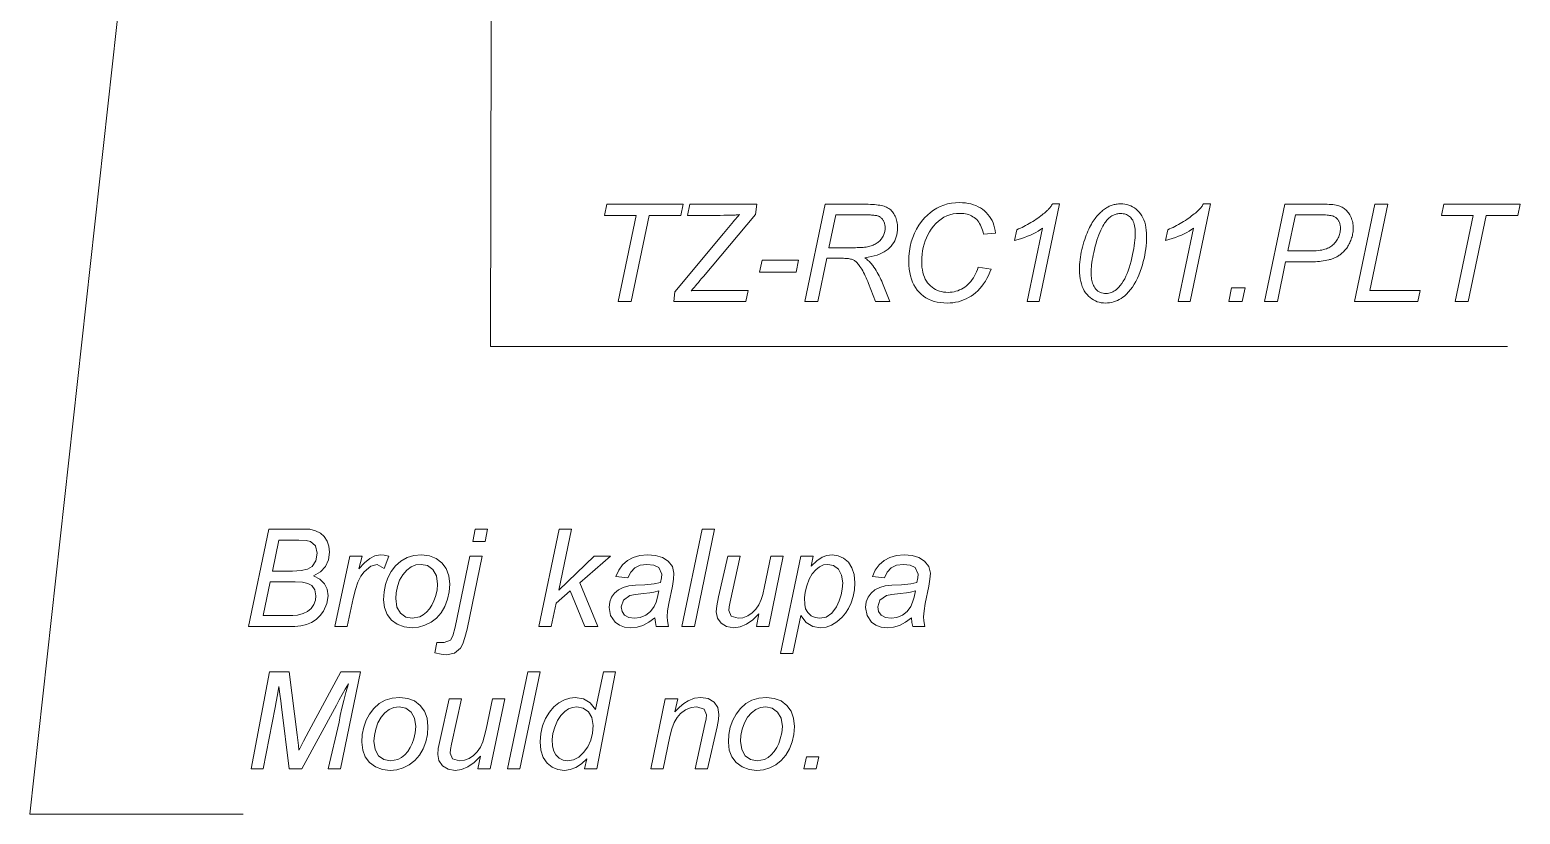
# Model space of a CAD drawing. Extents: x 0 to 594, y 0 to 521.
# Drawn here: x 374.86 to 420.89, y 86.07 to 110.29 of the extents above; entities that cross this region are included whole.
import ezdxf

# ---------------------------------------------------------------- set-up
doc = ezdxf.new("R2010")
doc.units = 0

msp = doc.modelspace()

# ---------------------------------------------------------------- linework, layer by layer
at = {"color": 7, "lineweight": 13}
for points in [[(380.88, 140.74), (374.86, 86.07), (381.447, 86.07)], [(389.169, 139.352), (389.084, 100.516), (420.496, 100.516)]]:
    msp.add_lwpolyline(points, dxfattribs=at)
for points in [[(404.153, 102.96), (404.55, 102.904), (404.511, 102.803), (404.468, 102.707), (404.422, 102.615), (404.372, 102.529), (404.319, 102.448), (404.263, 102.372), (404.203, 102.301), (404.139, 102.235), (404.072, 102.174), (404.002, 102.119), (403.929, 102.068), (403.854, 102.023), (403.778, 101.983), (403.7, 101.948), (403.62, 101.919), (403.538, 101.895), (403.455, 101.876), (403.369, 101.863), (403.282, 101.855), (403.194, 101.852), (403.087, 101.856), (402.984, 101.866), (402.886, 101.883), (402.793, 101.906), (402.704, 101.936), (402.619, 101.973), (402.539, 102.016), (402.464, 102.066), (402.393, 102.123), (402.327, 102.186), (402.266, 102.256), (402.212, 102.331), (402.164, 102.412), (402.122, 102.499), (402.087, 102.592), (402.058, 102.69), (402.036, 102.794), (402.02, 102.904), (402.01, 103.02), (402.007, 103.142), (402.012, 103.301), (402.026, 103.455), (402.051, 103.603), (402.085, 103.745), (402.128, 103.882), (402.182, 104.013), (402.245, 104.139), (402.318, 104.259), (402.401, 104.373), (402.494, 104.482), (402.583, 104.572), (402.676, 104.652), (402.773, 104.723), (402.875, 104.785), (402.98, 104.837), (403.09, 104.879), (403.204, 104.912), (403.323, 104.936), (403.445, 104.95), (403.572, 104.955), (403.666, 104.952), (403.756, 104.945), (403.842, 104.932), (403.925, 104.914), (404.004, 104.891), (404.079, 104.863), (404.151, 104.829), (404.219, 104.791), (404.284, 104.748), (404.345, 104.699), (404.401, 104.646), (404.453, 104.59), (404.5, 104.53), (404.541, 104.466), (404.578, 104.399), (404.61, 104.329), (404.637, 104.255), (404.659, 104.177), (404.676, 104.096), (404.687, 104.011), (404.313, 103.977), (404.3, 104.04), (404.284, 104.1), (404.266, 104.157), (404.245, 104.211), (404.222, 104.261), (404.196, 104.308), (404.168, 104.351), (404.137, 104.392), (404.104, 104.429), (404.068, 104.463), (404.03, 104.493), (403.99, 104.52), (403.948, 104.545), (403.903, 104.565), (403.856, 104.583), (403.807, 104.598), (403.757, 104.609), (403.703, 104.617), (403.648, 104.622), (403.591, 104.623), (403.483, 104.618), (403.379, 104.604), (403.279, 104.579), (403.184, 104.545), (403.093, 104.501), (403.006, 104.447), (402.923, 104.384), (402.845, 104.31), (402.77, 104.227), (402.7, 104.134), (402.644, 104.048), (402.594, 103.959), (402.55, 103.867), (402.512, 103.772), (402.479, 103.673), (402.453, 103.572), (402.432, 103.467), (402.418, 103.359), (402.409, 103.248), (402.406, 103.134), (402.408, 103.043), (402.415, 102.957), (402.426, 102.876), (402.442, 102.799), (402.463, 102.726), (402.488, 102.657), (402.517, 102.593), (402.551, 102.534), (402.59, 102.478), (402.633, 102.428), (402.68, 102.381), (402.729, 102.34), (402.782, 102.303), (402.837, 102.272), (402.894, 102.245), (402.955, 102.223), (403.018, 102.206), (403.084, 102.194), (403.153, 102.186), (403.224, 102.184), (403.286, 102.186), (403.346, 102.192), (403.406, 102.202), (403.464, 102.216), (403.521, 102.235), (403.576, 102.257), (403.631, 102.283), (403.684, 102.314), (403.736, 102.348), (403.787, 102.387), (403.836, 102.429), (403.882, 102.474), (403.926, 102.523), (403.966, 102.576), (404.004, 102.631), (404.04, 102.69), (404.072, 102.752), (404.102, 102.818), (404.129, 102.887)], [(393.035, 101.904), (393.59, 104.562), (392.606, 104.562), (392.677, 104.904), (395.039, 104.904), (394.967, 104.562), (393.991, 104.562), (393.436, 101.904)], [(394.746, 101.904), (394.785, 102.204), (396.287, 103.999), (396.598, 104.376), (396.617, 104.398), (396.635, 104.421), (396.654, 104.443), (396.672, 104.464), (396.691, 104.486), (396.709, 104.507), (396.727, 104.527), (396.745, 104.547), (396.763, 104.567), (396.78, 104.586), (396.743, 104.582), (396.709, 104.578), (396.676, 104.575), (396.646, 104.572), (396.619, 104.57), (396.593, 104.568), (396.57, 104.566), (396.549, 104.565), (396.53, 104.564), (396.514, 104.564), (396.416, 104.566), (396.297, 104.564), (396.181, 104.562), (395.172, 104.562), (395.243, 104.904), (397.312, 104.904), (397.277, 104.591), (395.667, 102.677), (395.61, 102.609), (395.557, 102.546), (395.508, 102.489), (395.464, 102.436), (395.424, 102.389), (395.389, 102.347), (395.358, 102.311), (395.331, 102.28), (395.309, 102.254), (395.29, 102.233), (395.308, 102.235), (395.324, 102.238), (395.339, 102.239), (395.352, 102.241), (395.365, 102.242), (395.376, 102.243), (395.385, 102.244), (395.394, 102.245), (395.401, 102.245), (395.407, 102.245), (397.042, 102.245), (396.971, 101.904)], [(398.796, 101.904), (399.424, 104.904), (400.683, 104.904), (400.755, 104.903), (400.824, 104.901), (400.89, 104.898), (400.952, 104.894), (401.01, 104.888), (401.065, 104.881), (401.116, 104.873), (401.163, 104.864), (401.207, 104.853), (401.247, 104.841), (401.285, 104.828), (401.321, 104.812), (401.355, 104.794), (401.388, 104.774), (401.419, 104.751), (401.448, 104.727), (401.476, 104.7), (401.502, 104.671), (401.527, 104.64), (401.549, 104.607), (401.57, 104.572), (401.589, 104.535), (401.605, 104.496), (401.619, 104.455), (401.631, 104.413), (401.641, 104.368), (401.649, 104.322), (401.654, 104.274), (401.658, 104.225), (401.659, 104.173), (401.656, 104.101), (401.649, 104.032), (401.637, 103.965), (401.62, 103.9), (401.599, 103.838), (401.573, 103.778), (401.541, 103.721), (401.506, 103.667), (401.465, 103.615), (401.419, 103.565), (401.369, 103.519), (401.312, 103.476), (401.249, 103.436), (401.181, 103.399), (401.106, 103.366), (401.026, 103.337), (400.94, 103.31), (400.848, 103.288), (400.75, 103.268), (400.646, 103.252), (400.678, 103.228), (400.708, 103.204), (400.737, 103.18), (400.764, 103.156), (400.79, 103.133), (400.814, 103.109), (400.836, 103.085), (400.857, 103.062), (400.876, 103.038), (400.893, 103.015), (400.93, 102.962), (400.966, 102.909), (401, 102.855), (401.032, 102.801), (401.063, 102.746), (401.093, 102.691), (401.121, 102.636), (401.148, 102.581), (401.173, 102.525), (401.196, 102.468), (401.426, 101.904), (400.977, 101.904), (400.762, 102.462), (400.739, 102.522), (400.715, 102.58), (400.69, 102.637), (400.664, 102.692), (400.638, 102.745), (400.611, 102.796), (400.583, 102.846), (400.555, 102.895), (400.526, 102.941), (400.496, 102.986), (400.476, 103.016), (400.455, 103.043), (400.435, 103.069), (400.414, 103.092), (400.393, 103.113), (400.372, 103.132), (400.351, 103.149), (400.33, 103.164), (400.309, 103.177), (400.288, 103.188), (400.265, 103.197), (400.24, 103.205), (400.212, 103.212), (400.181, 103.219), (400.148, 103.224), (400.112, 103.228), (400.074, 103.232), (400.032, 103.234), (399.988, 103.235), (399.942, 103.236), (399.475, 103.236), (399.197, 101.904)], [(399.543, 103.561), (400.097, 103.561), (400.172, 103.561), (400.241, 103.562), (400.304, 103.562), (400.362, 103.563), (400.415, 103.564), (400.463, 103.565), (400.505, 103.566), (400.541, 103.568), (400.573, 103.57), (400.599, 103.571), (400.643, 103.577), (400.686, 103.583), (400.728, 103.59), (400.767, 103.599), (400.805, 103.608), (400.842, 103.619), (400.877, 103.631), (400.91, 103.644), (400.941, 103.658), (400.971, 103.674), (401, 103.69), (401.027, 103.708), (401.052, 103.727), (401.077, 103.746), (401.1, 103.767), (401.122, 103.789), (401.143, 103.813), (401.162, 103.837), (401.18, 103.862), (401.196, 103.889), (401.211, 103.916), (401.225, 103.943), (401.237, 103.972), (401.247, 104), (401.256, 104.029), (401.263, 104.058), (401.269, 104.088), (401.273, 104.118), (401.275, 104.148), (401.276, 104.179), (401.276, 104.205), (401.274, 104.23), (401.271, 104.255), (401.267, 104.279), (401.261, 104.302), (401.255, 104.324), (401.247, 104.346), (401.238, 104.367), (401.228, 104.388), (401.217, 104.407), (401.205, 104.426), (401.192, 104.444), (401.178, 104.46), (401.163, 104.475), (401.148, 104.489), (401.132, 104.502), (401.116, 104.513), (401.098, 104.523), (401.08, 104.532), (401.061, 104.539), (401.041, 104.546), (401.017, 104.552), (400.991, 104.557), (400.963, 104.562), (400.931, 104.565), (400.897, 104.569), (400.86, 104.571), (400.821, 104.573), (400.779, 104.574), (400.734, 104.574), (399.756, 104.574)], [(405.662, 101.904), (406.136, 104.169), (406.072, 104.122), (406.004, 104.076), (405.93, 104.033), (405.851, 103.991), (405.767, 103.952), (405.678, 103.914), (405.584, 103.878), (405.485, 103.844), (405.382, 103.812), (405.273, 103.782), (405.342, 104.118), (405.397, 104.141), (405.453, 104.165), (405.507, 104.19), (405.562, 104.217), (405.617, 104.245), (405.671, 104.275), (405.726, 104.306), (405.78, 104.338), (405.834, 104.371), (405.888, 104.406), (405.94, 104.442), (405.99, 104.476), (406.037, 104.509), (406.081, 104.542), (406.123, 104.573), (406.162, 104.604), (406.199, 104.634), (406.232, 104.662), (406.263, 104.69), (406.292, 104.717), (406.308, 104.734), (406.324, 104.752), (406.34, 104.77), (406.356, 104.788), (406.372, 104.808), (406.387, 104.828), (406.402, 104.849), (406.418, 104.871), (406.433, 104.893), (406.447, 104.916), (406.662, 104.916), (406.034, 101.904)], [(407.28, 102.888), (407.281, 102.964), (407.285, 103.041), (407.29, 103.117), (407.298, 103.194), (407.309, 103.272), (407.321, 103.349), (407.336, 103.427), (407.353, 103.505), (407.372, 103.583), (407.394, 103.661), (407.417, 103.739), (407.44, 103.812), (407.464, 103.883), (407.489, 103.951), (407.514, 104.015), (407.539, 104.076), (407.565, 104.134), (407.592, 104.189), (407.619, 104.241), (407.647, 104.29), (407.674, 104.336), (407.703, 104.38), (407.731, 104.422), (407.759, 104.462), (407.788, 104.499), (407.817, 104.535), (407.846, 104.569), (407.876, 104.601), (407.905, 104.63), (407.935, 104.658), (407.965, 104.684), (407.995, 104.708), (408.024, 104.732), (408.054, 104.753), (408.083, 104.773), (408.112, 104.792), (408.142, 104.81), (408.171, 104.826), (408.2, 104.84), (408.229, 104.854), (408.258, 104.865), (408.288, 104.876), (408.318, 104.885), (408.349, 104.893), (408.381, 104.9), (408.413, 104.906), (408.446, 104.91), (408.48, 104.913), (408.514, 104.915), (408.549, 104.916), (408.617, 104.913), (408.682, 104.906), (408.745, 104.893), (408.806, 104.875), (408.864, 104.852), (408.921, 104.824), (408.975, 104.791), (409.026, 104.752), (409.076, 104.709), (409.123, 104.66), (409.167, 104.607), (409.206, 104.549), (409.24, 104.486), (409.27, 104.419), (409.296, 104.348), (409.316, 104.271), (409.332, 104.191), (409.344, 104.105), (409.351, 104.016), (409.353, 103.921), (409.352, 103.822), (409.347, 103.723), (409.339, 103.624), (409.328, 103.525), (409.313, 103.427), (409.296, 103.328), (409.275, 103.23), (409.251, 103.132), (409.224, 103.035), (409.194, 102.937), (409.154, 102.825), (409.112, 102.718), (409.067, 102.617), (409.019, 102.522), (408.969, 102.432), (408.915, 102.348), (408.858, 102.271), (408.798, 102.198), (408.735, 102.132), (408.67, 102.071), (408.617, 102.03), (408.564, 101.993), (408.509, 101.96), (408.452, 101.931), (408.394, 101.907), (408.335, 101.888), (408.274, 101.872), (408.211, 101.861), (408.148, 101.855), (408.082, 101.852), (408.016, 101.855), (407.952, 101.863), (407.889, 101.876), (407.829, 101.895), (407.771, 101.919), (407.715, 101.948), (407.661, 101.982), (407.61, 102.022), (407.56, 102.067), (407.512, 102.118), (407.468, 102.173), (407.429, 102.233), (407.394, 102.298), (407.364, 102.368), (407.338, 102.443), (407.317, 102.522), (407.301, 102.606), (407.29, 102.695), (407.283, 102.789)], [(407.638, 102.794), (407.639, 102.74), (407.642, 102.688), (407.647, 102.639), (407.653, 102.592), (407.661, 102.548), (407.671, 102.506), (407.683, 102.466), (407.697, 102.429), (407.713, 102.394), (407.73, 102.362), (407.757, 102.321), (407.785, 102.285), (407.816, 102.252), (407.85, 102.225), (407.885, 102.201), (407.924, 102.182), (407.964, 102.167), (408.007, 102.156), (408.053, 102.149), (408.101, 102.147), (408.143, 102.149), (408.185, 102.155), (408.226, 102.165), (408.267, 102.178), (408.306, 102.196), (408.345, 102.217), (408.383, 102.242), (408.42, 102.272), (408.456, 102.305), (408.492, 102.342), (408.541, 102.399), (408.588, 102.461), (408.633, 102.529), (408.675, 102.602), (408.714, 102.679), (408.751, 102.762), (408.785, 102.85), (408.817, 102.943), (408.846, 103.042), (408.873, 103.145), (408.898, 103.249), (408.919, 103.349), (408.939, 103.445), (408.955, 103.537), (408.969, 103.625), (408.981, 103.71), (408.99, 103.791), (408.996, 103.867), (409, 103.94), (409.001, 104.009), (409, 104.072), (408.996, 104.132), (408.99, 104.187), (408.981, 104.239), (408.97, 104.288), (408.957, 104.333), (408.941, 104.374), (408.922, 104.411), (408.901, 104.446), (408.877, 104.476), (408.852, 104.503), (408.825, 104.528), (408.796, 104.549), (408.766, 104.568), (408.734, 104.583), (408.701, 104.596), (408.665, 104.606), (408.629, 104.613), (408.591, 104.618), (408.551, 104.619), (408.522, 104.618), (408.493, 104.616), (408.464, 104.612), (408.436, 104.607), (408.409, 104.6), (408.381, 104.592), (408.354, 104.582), (408.328, 104.571), (408.302, 104.558), (408.276, 104.543), (408.25, 104.527), (408.225, 104.509), (408.2, 104.488), (408.175, 104.466), (408.151, 104.441), (408.126, 104.414), (408.102, 104.384), (408.078, 104.353), (408.055, 104.319), (408.031, 104.284), (407.999, 104.229), (407.967, 104.169), (407.936, 104.104), (407.906, 104.034), (407.876, 103.959), (407.848, 103.879), (407.82, 103.793), (407.794, 103.703), (407.768, 103.607), (407.743, 103.506), (407.723, 103.419), (407.705, 103.336), (407.689, 103.256), (407.676, 103.18), (407.664, 103.107), (407.655, 103.037), (407.648, 102.971), (407.643, 102.909), (407.639, 102.85)], [(410.323, 101.904), (410.798, 104.169), (410.734, 104.122), (410.665, 104.076), (410.591, 104.033), (410.512, 103.991), (410.429, 103.952), (410.34, 103.914), (410.246, 103.878), (410.147, 103.844), (410.043, 103.812), (409.934, 103.782), (410.004, 104.118), (410.059, 104.141), (410.114, 104.165), (410.169, 104.19), (410.224, 104.217), (410.278, 104.245), (410.333, 104.275), (410.387, 104.306), (410.441, 104.338), (410.495, 104.371), (410.549, 104.406), (410.602, 104.442), (410.652, 104.476), (410.699, 104.509), (410.743, 104.542), (410.785, 104.573), (410.824, 104.604), (410.86, 104.634), (410.894, 104.662), (410.925, 104.69), (410.953, 104.717), (410.97, 104.734), (410.986, 104.752), (411.002, 104.77), (411.018, 104.788), (411.033, 104.808), (411.049, 104.828), (411.064, 104.849), (411.079, 104.871), (411.094, 104.893), (411.109, 104.916), (411.324, 104.916), (410.696, 101.904)], [(412.99, 101.904), (413.618, 104.904), (414.87, 104.904), (414.934, 104.903), (414.994, 104.901), (415.051, 104.897), (415.105, 104.892), (415.155, 104.885), (415.202, 104.877), (415.246, 104.867), (415.287, 104.856), (415.324, 104.843), (415.358, 104.829), (415.39, 104.813), (415.421, 104.795), (415.451, 104.775), (415.479, 104.752), (415.507, 104.728), (415.533, 104.701), (415.559, 104.672), (415.583, 104.641), (415.606, 104.608), (415.627, 104.573), (415.648, 104.537), (415.666, 104.499), (415.682, 104.461), (415.696, 104.421), (415.707, 104.381), (415.717, 104.34), (415.724, 104.298), (415.73, 104.255), (415.733, 104.212), (415.734, 104.167), (415.733, 104.13), (415.731, 104.092), (415.727, 104.055), (415.722, 104.017), (415.715, 103.979), (415.707, 103.941), (415.697, 103.903), (415.685, 103.865), (415.673, 103.827), (415.658, 103.788), (415.643, 103.751), (415.626, 103.714), (415.609, 103.679), (415.591, 103.645), (415.572, 103.613), (415.553, 103.582), (415.533, 103.552), (415.511, 103.524), (415.49, 103.497), (415.467, 103.471), (415.444, 103.447), (415.42, 103.424), (415.397, 103.402), (415.374, 103.381), (415.35, 103.362), (415.327, 103.343), (415.303, 103.327), (415.28, 103.311), (415.256, 103.296), (415.232, 103.283), (415.209, 103.271), (415.184, 103.259), (415.16, 103.248), (415.135, 103.237), (415.11, 103.228), (415.084, 103.219), (415.058, 103.21), (415.032, 103.202), (415.006, 103.195), (414.979, 103.189), (414.921, 103.176), (414.863, 103.164), (414.805, 103.154), (414.747, 103.146), (414.689, 103.138), (414.63, 103.132), (414.572, 103.127), (414.513, 103.124), (414.454, 103.122), (414.396, 103.121), (413.644, 103.121), (413.391, 101.904)], [(413.716, 103.461), (414.377, 103.461), (414.452, 103.462), (414.523, 103.464), (414.59, 103.468), (414.652, 103.474), (414.711, 103.482), (414.765, 103.491), (414.815, 103.502), (414.862, 103.514), (414.904, 103.528), (414.942, 103.544), (414.977, 103.561), (415.011, 103.58), (415.043, 103.601), (415.074, 103.624), (415.104, 103.648), (415.132, 103.675), (415.159, 103.702), (415.184, 103.732), (415.208, 103.763), (415.23, 103.797), (415.251, 103.831), (415.269, 103.865), (415.286, 103.9), (415.3, 103.936), (415.312, 103.972), (415.322, 104.008), (415.329, 104.044), (415.335, 104.081), (415.338, 104.119), (415.339, 104.157), (415.338, 104.186), (415.337, 104.213), (415.334, 104.24), (415.33, 104.266), (415.325, 104.291), (415.318, 104.314), (415.311, 104.336), (415.302, 104.358), (415.292, 104.378), (415.282, 104.397), (415.27, 104.415), (415.257, 104.432), (415.243, 104.449), (415.228, 104.464), (415.213, 104.478), (415.196, 104.491), (415.178, 104.503), (415.16, 104.515), (415.14, 104.525), (415.12, 104.534), (415.097, 104.543), (415.07, 104.55), (415.04, 104.557), (415.006, 104.562), (414.967, 104.567), (414.925, 104.571), (414.88, 104.574), (414.83, 104.577), (414.776, 104.578), (414.719, 104.578), (413.949, 104.578)], [(415.773, 101.904), (416.399, 104.904), (416.8, 104.904), (416.245, 102.243), (417.803, 102.243), (417.731, 101.904)], [(418.887, 101.904), (419.442, 104.562), (418.458, 104.562), (418.529, 104.904), (420.891, 104.904), (420.819, 104.562), (419.843, 104.562), (419.288, 101.904)], [(397.398, 102.804), (397.476, 103.174), (398.606, 103.174), (398.53, 102.804)], [(411.887, 101.904), (411.975, 102.323), (412.394, 102.323), (412.304, 101.904)], [(381.614, 91.869), (382.243, 94.869), (383.142, 94.869), (383.356, 94.869), (383.506, 94.869), (383.685, 94.82), (383.834, 94.745), (383.953, 94.64), (384.041, 94.502), (384.096, 94.341), (384.114, 94.163), (384.084, 93.926), (383.993, 93.719), (383.84, 93.55), (383.623, 93.427), (383.82, 93.328), (383.961, 93.188), (384.044, 93.014), (384.072, 92.814), (384.037, 92.572), (383.932, 92.341), (383.829, 92.202), (383.705, 92.086), (383.561, 91.992), (383.401, 91.923), (383.229, 91.882), (383.046, 91.869)], [(388.543, 94.494), (388.62, 94.869), (389.001, 94.869), (388.923, 94.494)], [(390.584, 91.869), (391.205, 94.869), (391.587, 94.869), (391.198, 92.989), (392.293, 94.035), (392.793, 94.035), (391.848, 93.219), (392.402, 91.869), (392, 91.869), (391.551, 92.962), (391.113, 92.581), (390.966, 91.869)], [(395.003, 91.869), (395.626, 94.869), (396.007, 94.869), (395.385, 91.869)], [(382.354, 93.577), (382.974, 93.577), (383.239, 93.593), (383.441, 93.64), (383.579, 93.719), (383.699, 93.893), (383.739, 94.132), (383.682, 94.356), (383.529, 94.493), (383.392, 94.525), (383.169, 94.535), (382.555, 94.535)], [(384.281, 91.869), (384.739, 94.035), (385.121, 94.035), (385.018, 93.643), (385.192, 93.835), (385.357, 93.97), (385.518, 94.05), (385.683, 94.077), (385.806, 94.066), (385.953, 94.035), (385.803, 93.66), (385.593, 93.785), (385.395, 93.728), (385.188, 93.556), (385.087, 93.418), (384.996, 93.235), (384.915, 93.006), (384.845, 92.731), (384.662, 91.869)], [(385.787, 92.692), (385.802, 92.936), (385.846, 93.162), (385.92, 93.371), (386.024, 93.562), (386.158, 93.736), (386.323, 93.885), (386.512, 93.992), (386.725, 94.056), (386.962, 94.077), (387.205, 94.05), (387.414, 93.969), (387.59, 93.834), (387.722, 93.653), (387.802, 93.434), (387.828, 93.177), (387.812, 92.936), (387.762, 92.705), (387.678, 92.487), (387.564, 92.29), (387.422, 92.127), (387.251, 91.997), (387.063, 91.903), (386.869, 91.846), (386.668, 91.827), (386.427, 91.854), (386.21, 91.934), (386.028, 92.064), (385.895, 92.238), (385.814, 92.45)], [(387.37, 91.053), (387.435, 91.367), (387.66, 91.369), (387.849, 91.442), (387.921, 91.58), (387.995, 91.848), (388.447, 94.035), (388.828, 94.035), (388.363, 91.783), (388.3, 91.528), (388.232, 91.334), (388.158, 91.2), (387.972, 91.045), (387.725, 90.994), (387.563, 91.009)], [(394.168, 92.137), (393.979, 91.995), (393.798, 91.899), (393.614, 91.845), (393.418, 91.827), (393.231, 91.846), (393.07, 91.905), (392.934, 92.003), (392.797, 92.203), (392.751, 92.453), (392.771, 92.624), (392.83, 92.774), (392.922, 92.899), (393.04, 92.997), (393.185, 93.069), (393.36, 93.118), (393.562, 93.14), (393.854, 93.156), (394.144, 93.182), (394.338, 93.229), (394.366, 93.368), (394.376, 93.481), (394.284, 93.683), (394.129, 93.76), (393.917, 93.785), (393.71, 93.758), (393.545, 93.677), (393.42, 93.546), (393.334, 93.369), (392.959, 93.41), (393.049, 93.609), (393.169, 93.774), (393.319, 93.905), (393.497, 94.001), (393.705, 94.058), (393.94, 94.077), (394.188, 94.056), (394.399, 93.992), (394.572, 93.885), (394.706, 93.722), (394.751, 93.516), (394.739, 93.329), (394.705, 93.115), (394.595, 92.578), (394.556, 92.346), (394.543, 92.162), (394.553, 92.038), (394.584, 91.869), (394.205, 91.869), (394.182, 91.989)], [(397.38, 92.26), (397.189, 92.071), (396.995, 91.935), (396.8, 91.854), (396.602, 91.827), (396.382, 91.862), (396.209, 91.968), (396.096, 92.125), (396.059, 92.314), (396.078, 92.5), (396.134, 92.783), (396.418, 94.035), (396.798, 94.035), (396.488, 92.63), (396.459, 92.473), (396.449, 92.356), (396.522, 92.181), (396.737, 92.119), (396.886, 92.137), (397.033, 92.194), (397.167, 92.283), (397.282, 92.398), (397.377, 92.538), (397.453, 92.702), (397.501, 92.857), (397.555, 93.096), (397.751, 94.035), (398.132, 94.035), (397.681, 91.869), (397.299, 91.869)], [(398.049, 91.035), (398.674, 94.035), (399.056, 94.035), (398.993, 93.732), (399.17, 93.897), (399.327, 94.002), (399.478, 94.058), (399.638, 94.077), (399.828, 94.052), (399.996, 93.977), (400.141, 93.853), (400.252, 93.682), (400.319, 93.468), (400.341, 93.212), (400.328, 92.994), (400.291, 92.789), (400.228, 92.598), (400.148, 92.426), (400.056, 92.278), (399.953, 92.153), (399.789, 92.007), (399.623, 91.906), (399.453, 91.847), (399.28, 91.827), (399.039, 91.869), (398.838, 91.994), (398.675, 92.202), (398.431, 91.035)], [(402.091, 92.137), (401.902, 91.995), (401.721, 91.899), (401.538, 91.845), (401.341, 91.827), (401.154, 91.846), (400.993, 91.905), (400.858, 92.003), (400.72, 92.203), (400.674, 92.453), (400.694, 92.624), (400.753, 92.774), (400.845, 92.899), (400.963, 92.997), (401.109, 93.069), (401.283, 93.118), (401.485, 93.14), (401.778, 93.156), (402.067, 93.182), (402.261, 93.229), (402.29, 93.368), (402.299, 93.481), (402.207, 93.683), (402.053, 93.76), (401.84, 93.785), (401.633, 93.758), (401.468, 93.677), (401.343, 93.546), (401.257, 93.369), (400.882, 93.41), (400.973, 93.609), (401.093, 93.774), (401.242, 93.905), (401.421, 94.001), (401.628, 94.058), (401.863, 94.077), (402.111, 94.056), (402.322, 93.992), (402.496, 93.885), (402.629, 93.722), (402.674, 93.516), (402.662, 93.329), (402.628, 93.115), (402.518, 92.578), (402.479, 92.346), (402.466, 92.162), (402.476, 92.038), (402.507, 91.869), (402.128, 91.869), (402.106, 91.989)], [(386.162, 92.731), (386.198, 92.466), (386.306, 92.274), (386.469, 92.157), (386.671, 92.119), (386.901, 92.166), (387.011, 92.225), (387.113, 92.309), (387.204, 92.412), (387.28, 92.529), (387.342, 92.657), (387.391, 92.795), (387.438, 92.99), (387.453, 93.177), (387.417, 93.434), (387.308, 93.626), (387.145, 93.745), (386.944, 93.785), (386.781, 93.765), (386.634, 93.704), (386.5, 93.604), (386.381, 93.466), (386.283, 93.297), (386.215, 93.102), (386.175, 92.905)], [(398.788, 92.749), (398.797, 92.544), (398.822, 92.413), (398.89, 92.294), (398.989, 92.2), (399.114, 92.139), (399.258, 92.119), (399.456, 92.158), (399.627, 92.278), (399.77, 92.477), (399.856, 92.657), (399.917, 92.839), (399.953, 93.023), (399.966, 93.209), (399.933, 93.454), (399.835, 93.635), (399.687, 93.748), (399.508, 93.785), (399.373, 93.767), (399.248, 93.71), (399.132, 93.617), (399.025, 93.487), (398.931, 93.322), (398.855, 93.123), (398.805, 92.922)], [(382.066, 92.202), (382.757, 92.202), (382.988, 92.206), (383.128, 92.22), (383.302, 92.265), (383.441, 92.332), (383.548, 92.424), (383.629, 92.541), (383.68, 92.674), (383.697, 92.812), (383.665, 92.998), (383.567, 93.134), (383.452, 93.195), (383.283, 93.231), (383.059, 93.244), (382.284, 93.244)], [(394.289, 92.971), (394.133, 92.924), (394.011, 92.907), (393.813, 92.889), (393.563, 92.857), (393.391, 92.818), (393.193, 92.679), (393.126, 92.469), (393.152, 92.33), (393.232, 92.218), (393.361, 92.143), (393.535, 92.119), (393.714, 92.143), (393.886, 92.215), (394.035, 92.329), (394.146, 92.482), (394.202, 92.613), (394.25, 92.776)], [(402.212, 92.971), (402.056, 92.924), (401.935, 92.907), (401.737, 92.889), (401.486, 92.857), (401.314, 92.818), (401.116, 92.679), (401.049, 92.469), (401.076, 92.33), (401.155, 92.218), (401.284, 92.143), (401.459, 92.119), (401.637, 92.143), (401.809, 92.215), (401.958, 92.329), (402.069, 92.482), (402.125, 92.613), (402.173, 92.776)], [(381.692, 87.466), (382.261, 90.466), (382.875, 90.466), (383.118, 88.525), (383.156, 88.193), (383.174, 88.043), (383.215, 88.123), (383.315, 88.321), (383.474, 88.636), (384.47, 90.466), (385.072, 90.466), (384.456, 87.466), (384.072, 87.466), (384.41, 88.909), (384.447, 89.119), (384.494, 89.343), (384.554, 89.579), (384.625, 89.829), (384.707, 90.091), (384.604, 89.932), (384.507, 89.77), (384.416, 89.606), (384.331, 89.438), (383.258, 87.466), (382.874, 87.466), (382.632, 89.386), (382.609, 89.572), (382.583, 89.779), (382.555, 90.008), (382.507, 89.753), (382.466, 89.539), (382.433, 89.365), (382.072, 87.466)], [(389.616, 87.466), (390.238, 90.466), (390.62, 90.466), (389.998, 87.466)], [(392.06, 87.779), (391.894, 87.624), (391.724, 87.513), (391.55, 87.446), (391.371, 87.424), (391.168, 87.449), (390.99, 87.525), (390.835, 87.65), (390.715, 87.823), (390.644, 88.042), (390.62, 88.306), (390.638, 88.56), (390.694, 88.8), (390.786, 89.025), (390.906, 89.223), (391.045, 89.386), (391.202, 89.512), (391.369, 89.602), (391.536, 89.656), (391.703, 89.674), (391.956, 89.633), (392.164, 89.508), (392.328, 89.299), (392.578, 90.466), (392.953, 90.466), (392.37, 87.466), (391.995, 87.466)], [(385.113, 88.29), (385.128, 88.533), (385.173, 88.759), (385.247, 88.968), (385.351, 89.16), (385.485, 89.334), (385.65, 89.483), (385.839, 89.589), (386.052, 89.653), (386.289, 89.674), (386.531, 89.647), (386.741, 89.566), (386.917, 89.431), (387.049, 89.25), (387.129, 89.031), (387.155, 88.775), (387.138, 88.533), (387.088, 88.303), (387.005, 88.084), (386.891, 87.888), (386.749, 87.725), (386.578, 87.595), (386.39, 87.5), (386.195, 87.443), (385.994, 87.424), (385.754, 87.451), (385.537, 87.532), (385.355, 87.661), (385.222, 87.836), (385.141, 88.048)], [(385.488, 88.329), (385.524, 88.064), (385.632, 87.872), (385.796, 87.755), (385.998, 87.716), (386.228, 87.763), (386.338, 87.823), (386.44, 87.907), (386.531, 88.01), (386.607, 88.126), (386.669, 88.255), (386.718, 88.392), (386.765, 88.587), (386.78, 88.774), (386.744, 89.031), (386.635, 89.223), (386.472, 89.343), (386.27, 89.383), (386.108, 89.362), (385.961, 89.301), (385.827, 89.201), (385.708, 89.063), (385.61, 88.894), (385.542, 88.699), (385.502, 88.503)], [(388.778, 87.858), (388.587, 87.668), (388.393, 87.533), (388.198, 87.451), (388, 87.424), (387.78, 87.46), (387.606, 87.566), (387.494, 87.723), (387.457, 87.911), (387.475, 88.097), (387.532, 88.381), (387.815, 89.633), (388.196, 89.633), (387.886, 88.227), (387.856, 88.07), (387.847, 87.954), (387.919, 87.779), (388.134, 87.716), (388.284, 87.735), (388.431, 87.791), (388.565, 87.88), (388.68, 87.996), (388.775, 88.136), (388.851, 88.299), (388.898, 88.454), (388.953, 88.693), (389.149, 89.633), (389.53, 89.633), (389.078, 87.466), (388.697, 87.466)], [(390.995, 88.377), (391.007, 88.175), (391.043, 88.02), (391.107, 87.901), (391.206, 87.803), (391.332, 87.738), (391.481, 87.716), (391.654, 87.744), (391.815, 87.83), (391.966, 87.972), (392.093, 88.152), (392.184, 88.352), (392.239, 88.572), (392.257, 88.812), (392.221, 89.051), (392.113, 89.232), (391.952, 89.345), (391.753, 89.383), (391.618, 89.368), (391.495, 89.323), (391.38, 89.243), (391.265, 89.122), (391.16, 88.961), (391.073, 88.762), (391.015, 88.557)], [(394.037, 87.466), (394.488, 89.633), (394.87, 89.633), (394.786, 89.23), (394.928, 89.372), (395.064, 89.485), (395.194, 89.569), (395.385, 89.648), (395.581, 89.674), (395.816, 89.638), (395.994, 89.531), (396.106, 89.363), (396.143, 89.148), (396.129, 88.993), (396.087, 88.77), (395.793, 87.466), (395.412, 87.466), (395.713, 88.843), (395.747, 89.017), (395.758, 89.139), (395.683, 89.315), (395.466, 89.383), (395.282, 89.36), (395.112, 89.291), (394.956, 89.177), (394.852, 89.056), (394.762, 88.898), (394.688, 88.703), (394.628, 88.471), (394.418, 87.466)], [(396.435, 88.29), (396.45, 88.533), (396.494, 88.759), (396.569, 88.968), (396.673, 89.16), (396.806, 89.334), (396.971, 89.483), (397.161, 89.589), (397.373, 89.653), (397.61, 89.674), (397.853, 89.647), (398.062, 89.566), (398.238, 89.431), (398.371, 89.25), (398.45, 89.031), (398.477, 88.775), (398.46, 88.533), (398.41, 88.303), (398.327, 88.084), (398.213, 87.888), (398.07, 87.725), (397.9, 87.595), (397.712, 87.5), (397.517, 87.443), (397.316, 87.424), (397.076, 87.451), (396.858, 87.532), (396.677, 87.661), (396.544, 87.836), (396.462, 88.048)], [(396.81, 88.329), (396.846, 88.064), (396.954, 87.872), (397.117, 87.755), (397.32, 87.716), (397.55, 87.763), (397.66, 87.823), (397.762, 87.907), (397.852, 88.01), (397.929, 88.126), (397.991, 88.255), (398.04, 88.392), (398.086, 88.587), (398.102, 88.774), (398.066, 89.031), (397.957, 89.223), (397.793, 89.343), (397.592, 89.383), (397.43, 89.362), (397.282, 89.301), (397.149, 89.201), (397.029, 89.063), (396.931, 88.894), (396.863, 88.699), (396.823, 88.503)], [(398.765, 87.466), (398.852, 87.841), (399.227, 87.841), (399.146, 87.466)]]:
    msp.add_lwpolyline(points, close=True, dxfattribs=at)

doc.saveas('drawing.dxf')
